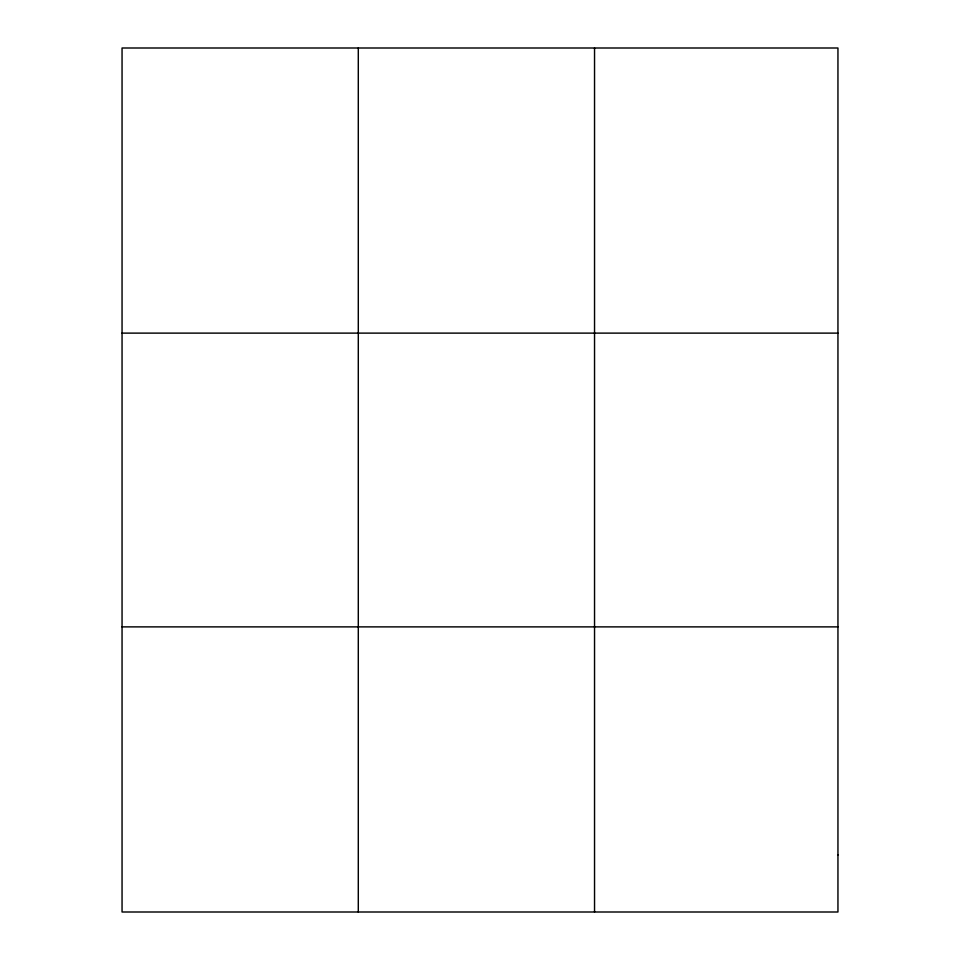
<?xml version="1.0" encoding="UTF-8"?>
<svg xmlns="http://www.w3.org/2000/svg" width="960" height="960" viewBox="0 0 960 960"><rect width="100%" height="100%" fill="white"/><g stroke="black" fill="none" stroke-linecap="round" stroke-linejoin="round"><path stroke-width="1.44" d="M358.296 48L358.296 912M594.54 48L594.54 912M122.052 333.12L837.948 333.12M122.052 626.88L837.948 626.88M837.948 854.976L837.948 912L122.052 912L122.052 48L837.948 48L837.948 854.976"/></g></svg>
